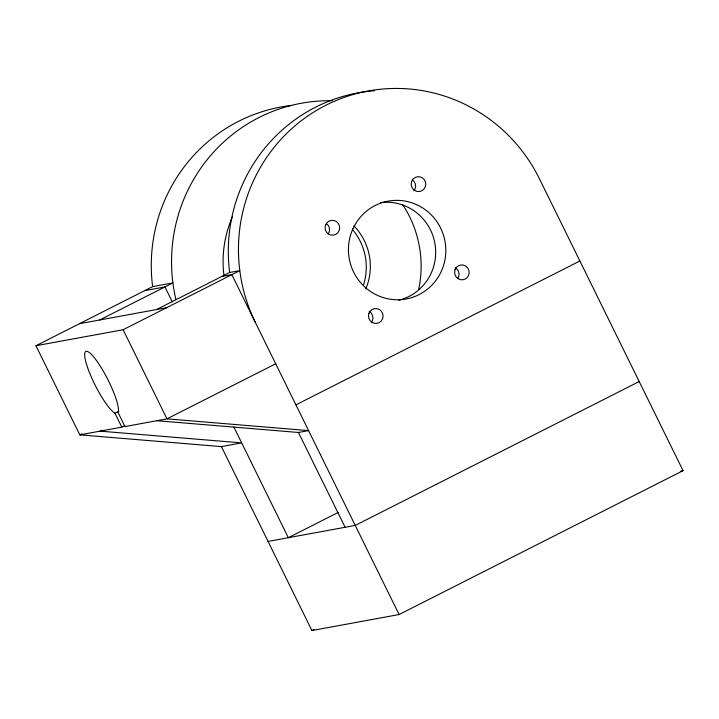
<?xml version="1.0" encoding="UTF-8"?>
<svg xmlns="http://www.w3.org/2000/svg" width="719" height="719" viewBox="0 0 719 719"><rect width="100%" height="100%" fill="white"/><g stroke="black" fill="none" stroke-linecap="round" stroke-linejoin="round"><path stroke-width="1.08" d="M102.053 430.133L100.076 431.139L241.683 442.895L221.407 446.616L79.8 434.86L35.95 345.74L152.626 286.62L172.893 282.9L99.707 319.982M156.481 309.565L229.667 272.483L239.804 270.623L123.129 329.733L35.95 345.74M156.85 420.714L298.448 432.47L308.586 430.609L166.979 418.853L124.962 426.565L118.105 412.625A34.818 6.929 63.1 0 0 98.791 363.859A34.818 6.929 63.1 0 0 87.062 366.007A34.818 6.929 63.1 0 0 114.959 413.2L118.914 411.196M81.777 433.854L79.8 434.86L121.817 427.149L124.782 425.639M275.701 363.769L166.979 418.853L123.129 329.733M295.913 404.869L579.874 260.988M338.325 512.368L288.328 537.704L233.882 427.05M639.2 381.537L355.24 525.418L268.061 541.425M221.407 446.616L311.911 630.545L313.906 629.529M311.911 630.545L399.09 614.538L683.05 470.657L539.439 178.797A162.413 158.89 79.6 0 0 325.869 105.253A162.413 158.89 79.6 0 0 255.479 322.678M144.663 290.656L164.939 286.935L172.326 301.944M221.704 276.509L231.842 274.649L399.09 614.538M79.432 323.703L166.619 307.705M680.839 471.062L683.05 470.657M298.448 432.47L345.102 527.279M114.959 413.2L121.817 427.149M229.667 272.483A162.413 158.89 79.6 0 1 374.527 90.72M152.626 286.62A162.413 158.89 79.6 0 1 291.537 105.423M175.939 299.67A162.413 158.89 79.6 0 1 332.169 100.741M352.84 229.927A57.205 55.965 79.6 0 1 363.463 285.057M353.946 225.901A57.205 55.965 79.6 0 1 365.809 288.903M223.977 275.611A109.441 107.059 79.6 0 1 232.471 216.796M402.775 204.807A109.441 107.059 79.6 0 1 418.674 289.478M380.711 202.587A49.746 48.667 79.6 0 1 434.833 243.04A49.746 48.667 79.6 0 1 398.838 300.236M369.162 311.345A7.46 7.298 79.6 0 1 371.256 322.669M326.345 223.492A7.46 7.298 79.6 0 1 328.277 233.873M455.253 267.72A7.46 7.298 79.6 0 1 457.787 278.469M412.436 179.867A7.46 7.298 79.6 0 1 413.937 190.823M352.93 228.831A49.746 48.667 79.6 0 0 401.508 299.607A49.746 48.667 79.6 0 0 436.945 221.758A49.746 48.667 79.6 0 0 352.93 228.831M368.955 313.277A7.46 7.298 79.6 0 0 376.936 323.361A7.46 7.298 79.6 0 0 381.456 311.336A7.46 7.298 79.6 0 0 368.955 313.277M325.545 225.056A7.46 7.298 79.6 0 0 333.526 235.14A7.46 7.298 79.6 0 0 338.038 223.106A7.46 7.298 79.6 0 0 325.545 225.056M455.055 269.652A7.46 7.298 79.6 0 0 463.036 279.736A7.46 7.298 79.6 0 0 467.548 267.711A7.46 7.298 79.6 0 0 455.055 269.652M411.645 181.431A7.46 7.298 79.6 0 0 419.626 191.515A7.46 7.298 79.6 0 0 424.138 179.489A7.46 7.298 79.6 0 0 411.645 181.431"/></g></svg>
